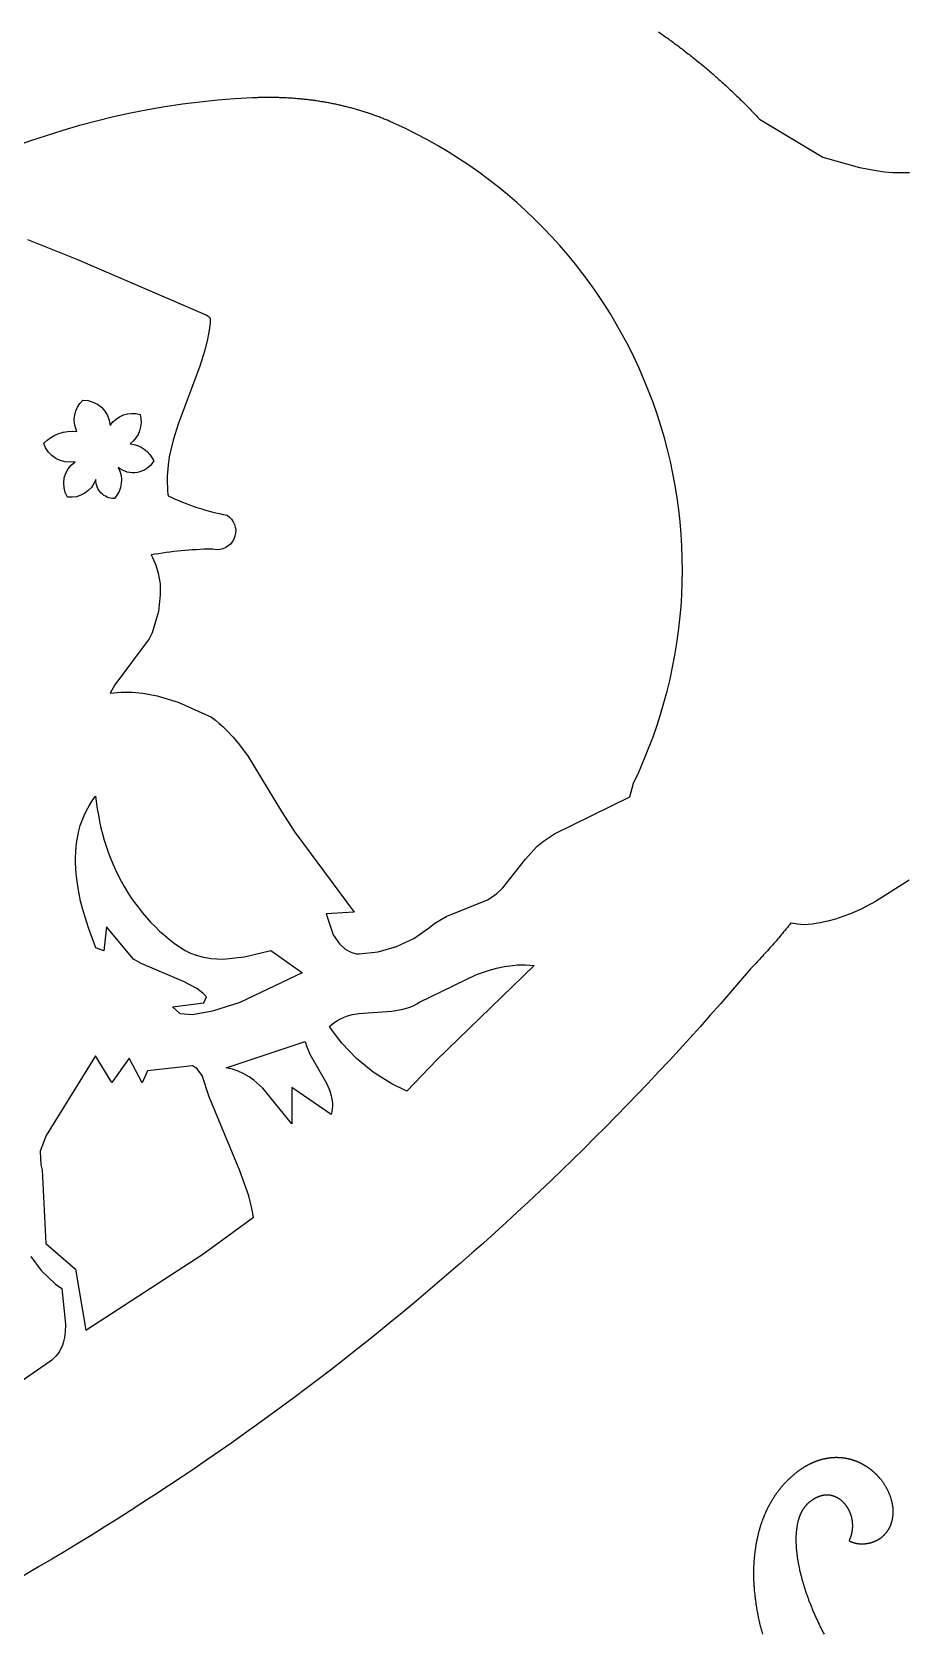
# Model space of a CAD drawing. Extents: x 156 to 510, y 849 to 1306.
# Drawn here: x 357.8 to 440.6, y 926.8 to 1078 of the extents above; entities that cross this region are included whole.
import ezdxf

# ---------------------------------------------------------------- set-up
doc = ezdxf.new("R2010")
doc.units = 0
doc.layers.add('color#3f3f3fff', color=1, linetype='CONTINUOUS')
doc.layers.add('color#7d7d7dff', color=1, linetype='CONTINUOUS')

msp = doc.modelspace()

# ---------------------------------------------------------------- linework, layer by layer
at = {"layer": 'color#3f3f3fff'}
for points in [[(416.91, 1078), (417.03, 1077.92), (417.15, 1077.84), (417.27, 1077.75), (417.38, 1077.67), (417.5, 1077.58), (417.62, 1077.5), (417.74, 1077.41), (417.86, 1077.33), (417.98, 1077.24), (418.1, 1077.16), (418.21, 1077.07), (418.33, 1076.99), (418.45, 1076.9), (418.57, 1076.81), (418.68, 1076.73), (418.8, 1076.64), (418.92, 1076.55), (419.03, 1076.46), (419.15, 1076.38), (419.26, 1076.29), (419.38, 1076.2), (419.49, 1076.11), (419.61, 1076.02), (419.72, 1075.93), (419.84, 1075.84), (419.95, 1075.75), (420.07, 1075.66), (420.18, 1075.57), (420.29, 1075.48), (420.41, 1075.39), (420.52, 1075.3), (420.63, 1075.2), (420.75, 1075.11), (420.86, 1075.02), (420.97, 1074.93), (421.08, 1074.83), (421.2, 1074.74), (421.31, 1074.65), (421.42, 1074.55), (421.53, 1074.46), (421.64, 1074.37), (421.75, 1074.27), (421.86, 1074.18), (421.97, 1074.08), (422.08, 1073.99), (422.19, 1073.89), (422.3, 1073.79), (422.41, 1073.7), (422.52, 1073.6), (422.63, 1073.5), (422.74, 1073.41), (422.84, 1073.31), (422.95, 1073.21), (423.06, 1073.11), (423.17, 1073.02), (423.27, 1072.92), (423.38, 1072.82), (423.49, 1072.72), (423.59, 1072.62), (423.7, 1072.52), (423.81, 1072.42), (423.91, 1072.32), (424.02, 1072.22), (424.12, 1072.12), (424.23, 1072.02), (424.33, 1071.92), (424.44, 1071.82), (424.54, 1071.72), (424.65, 1071.62), (424.75, 1071.51), (424.85, 1071.41), (424.96, 1071.31), (425.06, 1071.21), (425.16, 1071.1), (425.26, 1071), (425.37, 1070.9), (425.47, 1070.79), (425.57, 1070.69), (425.67, 1070.58), (425.77, 1070.48), (425.87, 1070.37), (425.97, 1070.27), (426.07, 1070.16), (426.17, 1070.06), (426.27, 1069.95), (426.37, 1069.85), (426.47, 1069.74), (432.43, 1066.15), (435.89, 1065.2), (437.46, 1064.9), (438.25, 1064.79), (439.04, 1064.73), (439.84, 1064.7), (440.63, 1064.71)], [(357.7, 962.39), (358.65, 961.07), (360.02, 959.79), (360.61, 959.37), (360.96, 956.03), (360.93, 955.25), (360.87, 954.75), (360.75, 954.26), (360.67, 954.03), (360.58, 953.81), (360.47, 953.59), (360.35, 953.38), (360.2, 953.17), (360.04, 952.98), (359.86, 952.8), (359.66, 952.62), (359.44, 952.46), (345.45, 942.77)]]:
    msp.add_lwpolyline(points, dxfattribs=at)
for points in [[(357.36, 1058.38), (362.08, 1056.5), (374.15, 1051.31), (374.18, 1051.3), (374.2, 1051.29), (374.22, 1051.28), (374.24, 1051.27), (374.27, 1051.25), (374.29, 1051.24), (374.31, 1051.23), (374.33, 1051.22), (374.35, 1051.2), (374.37, 1051.19), (374.38, 1051.18), (374.39, 1051.18), (374.4, 1051.17), (374.41, 1051.16), (374.42, 1051.15), (374.43, 1051.15), (374.44, 1051.14), (374.45, 1051.13), (374.46, 1051.12), (374.47, 1051.12), (374.47, 1051.11), (374.48, 1051.1), (374.49, 1051.09), (374.5, 1051.08), (374.51, 1051.08), (374.51, 1051.07), (374.52, 1051.06), (374.53, 1051.05), (374.54, 1051.04), (374.54, 1051.03), (374.55, 1051.02), (374.55, 1051.02), (374.56, 1051.01), (374.57, 1051), (374.57, 1050.99), (374.58, 1050.98), (374.58, 1050.97), (374.59, 1050.96), (374.59, 1050.95), (374.59, 1050.94), (374.6, 1050.93), (374.6, 1050.92), (374.6, 1050.91), (374.61, 1050.9), (374.61, 1050.89), (374.61, 1050.88), (374.61, 1050.87), (374.62, 1050.86), (374.62, 1050.85), (374.62, 1050.84), (374.62, 1050.83), (374.62, 1050.82), (374.62, 1050.81), (374.62, 1050.8), (374.6, 1050.56), (374.54, 1050.03), (374.45, 1049.5), (374.35, 1048.98), (374.1, 1047.95), (373.64, 1046.44), (371.58, 1040.96), (371.11, 1039.44), (370.86, 1038.41), (370.76, 1037.89), (370.72, 1037.63), (370.7, 1037.56), (370.67, 1037.36), (370.65, 1037.17, 0.001505), (370.64, 1037.1, 0.056279), (370.63, 1034.34, 0.002851), (370.65, 1034.2, 0.065469), (376.21, 1032.37, -0.333344), (376.95, 1030.38, -0.333344), (375.26, 1029.11), (374.88, 1029.15), (374.73, 1029.17, 0.038181), (369.06, 1028.62), (369.18, 1028.38), (369.5, 1027.65), (369.72, 1026.9), (369.88, 1025.88), (369.91, 1024.84), (369.73, 1023.29), (369.14, 1021.27), (368.85, 1020.71), (365.63, 1016.36), (365.17, 1015.56), (365.52, 1015.61), (366.21, 1015.66), (367.24, 1015.67), (368.26, 1015.58), (369.61, 1015.33), (371.6, 1014.73), (374.73, 1013.3), (375.11, 1013.01), (375.47, 1012.72), (375.82, 1012.41), (376.16, 1012.09), (376.79, 1011.42), (377.39, 1010.71), (378.21, 1009.59), (381.34, 1004.39), (382.62, 1002.45), (388.22, 994.9), (385.57, 994.75), (386.23, 992.77), (386.81, 991.9), (387.32, 991.44), (387.75, 991.18), (388.08, 991.05), (388.43, 990.97), (388.69, 990.97), (390.48, 991.16), (392.21, 991.65), (393.84, 992.43), (395.32, 993.47), (395.81, 993.87), (396.9, 994.48), (400.78, 996.06), (401.24, 996.34), (401.67, 996.66), (402.25, 997.19), (404.38, 999.91), (405.44, 1001.09), (406.06, 1001.59), (407.11, 1002.3), (414.21, 1005.79), (414.56, 1007.07, 0.202585), (416.41, 1043.01, 0.202585), (391.93, 1069.38), (391.83, 1069.43), (391.73, 1069.47), (391.63, 1069.51), (391.54, 1069.56), (391.44, 1069.6), (391.34, 1069.64), (391.24, 1069.68), (391.14, 1069.72), (391.04, 1069.76), (390.95, 1069.8), (390.85, 1069.84), (390.75, 1069.88), (390.65, 1069.92), (390.55, 1069.96), (390.45, 1069.99), (390.35, 1070.03), (390.25, 1070.07), (390.15, 1070.11), (390.05, 1070.14), (389.95, 1070.18), (389.85, 1070.21), (389.75, 1070.25), (389.65, 1070.28), (389.55, 1070.32), (389.45, 1070.35), (389.34, 1070.38), (389.24, 1070.42), (389.14, 1070.45), (389.04, 1070.48), (388.94, 1070.51), (388.84, 1070.54), (388.74, 1070.57), (388.63, 1070.6), (388.53, 1070.63), (388.43, 1070.66), (388.33, 1070.69), (388.23, 1070.72), (388.12, 1070.75), (388.02, 1070.78), (387.92, 1070.81), (387.82, 1070.83), (387.71, 1070.86), (387.61, 1070.89), (387.51, 1070.91), (387.4, 1070.94), (387.3, 1070.96), (387.2, 1070.99), (387.09, 1071.01), (386.99, 1071.04), (386.89, 1071.06), (386.78, 1071.08), (386.68, 1071.11), (386.57, 1071.13), (386.47, 1071.15), (386.37, 1071.17), (386.26, 1071.19), (386.16, 1071.21), (386.05, 1071.24), (385.95, 1071.26), (385.85, 1071.28), (385.74, 1071.29), (385.64, 1071.31), (385.53, 1071.33), (385.43, 1071.35), (385.32, 1071.37), (385.22, 1071.39), (385.11, 1071.4), (385.01, 1071.42), (384.9, 1071.44), (384.8, 1071.45), (384.69, 1071.47), (384.59, 1071.48), (384.48, 1071.5), (384.37, 1071.51), (384.27, 1071.53), (384.16, 1071.54), (384.06, 1071.55), (383.95, 1071.57), (383.85, 1071.58), (383.74, 1071.59), (383.63, 1071.6), (383.53, 1071.61), (383.42, 1071.63), (383.32, 1071.64), (383.21, 1071.65), (383.1, 1071.66), (383, 1071.67), (382.89, 1071.68), (382.79, 1071.68), (382.68, 1071.69), (382.57, 1071.7), (382.47, 1071.71), (382.36, 1071.72), (382.25, 1071.72), (382.15, 1071.73), (382.04, 1071.74), (381.93, 1071.74), (381.83, 1071.75), (381.72, 1071.75), (381.61, 1071.76), (381.51, 1071.76), (381.4, 1071.77), (381.29, 1071.77), (381.19, 1071.77), (381.08, 1071.78), (380.97, 1071.78), (380.87, 1071.78), (380.76, 1071.79), (380.65, 1071.79), (380.54, 1071.79), (380.44, 1071.79), (380.33, 1071.79), (380.22, 1071.79), (380.12, 1071.79), (380.01, 1071.79), (379.9, 1071.79), (379.8, 1071.79), (379.69, 1071.79), (379.58, 1071.79), (379.47, 1071.78), (379.37, 1071.78), (379.26, 1071.78), (379.15, 1071.78), (379.05, 1071.77), (378.94, 1071.77), (378.83, 1071.76), (378.72, 1071.76), (378.62, 1071.76, 0.182141), (331.07, 1051.31, 0.138749)], [(440.6, 997.92), (437.41, 995.9), (436.07, 995.2), (435.04, 994.74), (434.34, 994.48), (433.63, 994.24), (432.91, 994.04), (432.17, 993.89), (431.43, 993.77), (431.05, 993.74), (430.67, 993.71), (430.05, 993.76), (429.46, 993.87), (429.43, 993.88), (429.31, 993.74), (429.2, 993.6), (429.09, 993.46), (428.97, 993.32), (428.86, 993.18), (428.74, 993.04), (428.63, 992.9), (428.51, 992.76), (428.4, 992.63), (428.28, 992.49), (428.16, 992.35), (428.05, 992.21), (427.93, 992.08), (427.81, 991.94), (427.69, 991.8), (427.57, 991.67), (427.45, 991.53), (427.33, 991.4), (427.21, 991.26), (427.09, 991.13), (426.97, 991), (426.85, 990.86), (426.73, 990.73), (426.6, 990.6), (426.48, 990.46), (426.36, 990.33), (426.23, 990.2), (426.11, 990.07), (425.98, 989.94), (425.86, 989.81), (425.73, 989.68), (425.61, 989.55, -0.088832), (354.64, 930.93)]]:
    msp.add_lwpolyline(points, format="xyb", dxfattribs=at)
msp.add_lwpolyline([(367.06, 1039.1, -0.273392), (369.29, 1037.49, -0.219047), (367.75, 1036.41, -0.219047), (365.93, 1036.88, -0.323407), (365.57, 1033.94, -0.205444), (364.31, 1034.47, -0.205444), (363.82, 1035.75, -0.351657), (361.15, 1034.07, -0.394131), (361.87, 1037.42, -0.384264), (358.9, 1039.17, -0.236253), (362.03, 1040.27, -0.320328), (362.59, 1043.22, -0.398412), (365.18, 1040.85, -0.327646), (368, 1041.88, -0.304773), (367.06, 1039.1)], format="xyb", close=True, dxfattribs=at)
for points in [[(374.27, 986.91), (373.92, 987.25), (373.35, 987.69), (372.09, 988.37), (368.1, 990.06), (367.37, 990.47), (364.83, 993.51), (364.57, 991.24), (363.83, 991.52), (363.13, 993.43), (362.66, 994.93), (362.39, 995.95), (362.18, 996.98), (362.02, 998.01), (361.96, 998.53), (361.92, 999.05), (361.9, 999.56), (361.9, 1000.07), (361.92, 1000.58), (361.96, 1001.09), (362.02, 1001.59), (362.11, 1002.09), (362.22, 1002.58), (362.36, 1003.07), (362.52, 1003.55), (362.72, 1004.03), (362.94, 1004.49), (363.2, 1004.95), (363.48, 1005.4), (363.8, 1005.84), (363.95, 1004.64), (364.06, 1004.05), (364.17, 1003.46), (364.31, 1002.87), (364.45, 1002.29), (364.62, 1001.71), (364.8, 1001.14), (365, 1000.57), (365.21, 1000.01), (365.44, 999.45), (365.68, 998.91), (365.94, 998.37), (366.22, 997.84), (366.51, 997.31), (366.82, 996.8), (367.14, 996.3), (367.48, 995.81), (367.84, 995.33), (368.21, 994.86), (368.59, 994.41), (368.99, 993.97), (369.41, 993.54), (369.84, 993.12), (370.29, 992.73), (370.75, 992.34), (371.23, 991.97), (371.73, 991.62), (372.24, 991.29), (372.76, 991.03), (373.3, 990.83), (373.85, 990.67), (374.68, 990.53), (375.82, 990.48), (377.84, 990.7), (380.35, 991.29), (383.01, 989.41), (383.31, 989.18), (377.41, 986.36), (374.84, 985.57), (372.95, 985.21), (371.79, 985.32), (371.05, 985.97), (374.02, 986.35), (374.27, 986.91)], [(394.38, 986.4), (399.76, 989.01), (400.88, 989.4), (401.63, 989.61), (402.4, 989.78), (403.18, 989.88), (403.58, 989.92), (403.97, 989.93), (404.38, 989.93), (404.78, 989.91), (405.19, 989.87), (396.01, 980.95), (393.18, 978.01), (391.71, 978.72), (390.01, 979.8), (388.43, 981.08), (387.04, 982.53), (386.05, 983.84), (385.87, 984.11), (386.12, 984.33), (386.38, 984.52), (386.64, 984.69), (386.91, 984.84), (387.19, 984.96), (387.48, 985.07), (388.06, 985.23), (388.66, 985.34), (391.76, 985.56), (392.67, 985.7), (393.26, 985.86), (393.55, 985.97), (393.84, 986.09), (394.11, 986.24), (394.38, 986.4)], [(363.78, 981.35), (359.14, 973.83), (358.56, 972.34), (358.62, 971.06), (358.75, 970.56), (359.09, 963.63), (361.9, 961.22), (362.88, 955.46), (373.93, 962.61), (378.7, 966.12), (378.55, 966.93), (378.25, 968.14), (377.42, 970.5), (374.53, 977.48), (373.85, 979.5), (373.37, 980.14), (372.95, 980.4), (368.7, 979.93), (368.19, 978.8), (366.96, 981.11), (365.33, 978.82), (363.78, 981.35)], [(376.12, 980.22), (383.59, 982.68), (383.74, 982.2), (384.03, 981.49), (385.6, 978.75), (385.9, 978.05), (386.04, 977.58), (386.13, 977.09), (386.15, 976.84), (386.15, 976.59), (386.13, 976.33), (386.09, 976.07), (386.03, 975.8), (382.33, 978.35), (382.33, 974.91), (379.6, 978.29), (378.74, 979.04), (378.28, 979.37), (377.79, 979.65), (377.26, 979.89), (376.71, 980.08), (376.42, 980.16), (376.12, 980.22)]]:
    msp.add_lwpolyline(points, close=True, dxfattribs=at)
at = {"layer": 'color#7d7d7dff'}
msp.add_lwpolyline([(426.76, 926.76), (426.73, 926.87), (426.7, 926.98), (426.67, 927.09), (426.64, 927.2), (426.61, 927.31), (426.59, 927.43), (426.56, 927.54), (426.53, 927.65), (426.5, 927.76), (426.48, 927.87), (426.45, 927.98), (426.43, 928.09), (426.4, 928.2), (426.38, 928.31), (426.36, 928.42), (426.34, 928.54), (426.31, 928.65), (426.29, 928.76), (426.27, 928.87), (426.25, 928.98), (426.23, 929.09), (426.21, 929.2), (426.2, 929.31), (426.18, 929.42), (426.16, 929.53), (426.14, 929.64), (426.13, 929.75), (426.11, 929.86), (426.1, 929.96), (426.09, 930.07), (426.07, 930.18), (426.06, 930.29), (426.05, 930.4), (426.04, 930.51), (426.02, 930.62), (426.01, 930.72), (426, 930.83), (425.99, 930.94), (425.99, 931.05), (425.98, 931.16), (425.97, 931.26), (425.96, 931.37), (425.96, 931.48), (425.95, 931.58), (425.95, 931.69), (425.94, 931.74), (425.94, 931.8), (425.94, 931.85), (425.94, 931.9), (425.94, 931.96), (425.94, 932.01), (425.93, 932.06), (425.93, 932.12), (425.93, 932.17), (425.93, 932.22), (425.93, 932.27), (425.93, 932.33), (425.93, 932.38), (425.93, 932.43), (425.93, 932.48), (425.93, 932.54), (425.93, 932.59), (425.93, 932.64), (425.93, 932.69), (425.93, 932.75), (425.93, 932.8), (425.93, 932.85), (425.93, 932.9), (425.94, 932.95), (425.94, 933.01), (425.94, 933.06), (425.94, 933.11), (425.94, 933.16), (425.94, 933.21), (425.95, 933.26), (425.95, 933.32), (425.95, 933.37), (425.95, 933.42), (425.96, 933.47), (425.96, 933.52), (425.96, 933.57), (425.97, 933.62), (425.97, 933.68), (425.97, 933.73), (425.98, 933.78), (425.98, 933.83), (425.98, 933.88), (425.99, 933.93), (425.99, 933.98), (426, 934.03), (426, 934.08), (426.01, 934.13), (426.01, 934.18), (426.02, 934.23), (426.02, 934.28), (426.03, 934.33), (426.03, 934.38), (426.04, 934.43), (426.05, 934.48), (426.05, 934.53), (426.06, 934.58), (426.06, 934.63), (426.07, 934.68), (426.08, 934.73), (426.08, 934.78), (426.09, 934.83), (426.1, 934.88), (426.11, 934.93), (426.11, 934.98), (426.12, 935.03), (426.13, 935.08), (426.14, 935.13), (426.14, 935.18), (426.15, 935.22), (426.16, 935.27), (426.17, 935.32), (426.18, 935.37), (426.19, 935.42), (426.2, 935.47), (426.21, 935.52), (426.22, 935.56), (426.23, 935.61), (426.24, 935.66), (426.24, 935.71), (426.25, 935.76), (426.27, 935.8), (426.28, 935.85), (426.29, 935.9), (426.3, 935.95), (426.31, 936), (426.32, 936.04), (426.33, 936.09), (426.34, 936.14), (426.35, 936.18), (426.36, 936.23), (426.38, 936.28), (426.39, 936.33), (426.4, 936.37), (426.41, 936.42), (426.42, 936.47), (426.44, 936.51), (426.45, 936.56), (426.46, 936.61), (426.48, 936.65), (426.49, 936.7), (426.5, 936.74), (426.52, 936.79), (426.53, 936.84), (426.54, 936.88), (426.56, 936.93), (426.57, 936.97), (426.59, 937.02), (426.6, 937.06), (426.62, 937.11), (426.63, 937.15), (426.65, 937.2), (426.66, 937.24), (426.68, 937.29), (426.69, 937.33), (426.71, 937.38), (426.72, 937.42), (426.74, 937.47), (426.76, 937.51), (426.77, 937.56), (426.79, 937.6), (426.8, 937.65), (426.82, 937.69), (426.84, 937.73), (426.86, 937.78), (426.87, 937.82), (426.89, 937.86), (426.91, 937.91), (426.93, 937.95), (426.94, 937.99), (426.96, 938.04), (426.98, 938.08), (427, 938.12), (427.02, 938.17), (427.04, 938.21), (427.05, 938.25), (427.07, 938.29), (427.09, 938.34), (427.11, 938.38), (427.13, 938.42), (427.15, 938.46), (427.17, 938.51), (427.19, 938.55), (427.21, 938.59), (427.23, 938.63), (427.25, 938.67), (427.27, 938.71), (427.29, 938.76), (427.32, 938.8), (427.34, 938.84), (427.36, 938.88), (427.38, 938.92), (427.4, 938.96), (427.42, 939), (427.45, 939.04), (427.47, 939.08), (427.49, 939.12), (427.51, 939.16), (427.54, 939.2), (427.56, 939.24), (427.58, 939.28), (427.6, 939.32), (427.63, 939.36), (427.65, 939.4), (427.68, 939.44), (427.7, 939.48), (427.72, 939.52), (427.75, 939.56), (427.77, 939.6), (427.8, 939.63), (427.82, 939.67), (427.85, 939.71), (427.87, 939.75), (427.9, 939.79), (427.92, 939.83), (427.95, 939.86), (427.97, 939.9), (428, 939.94), (428.02, 939.98), (428.05, 940.01), (428.08, 940.05), (428.1, 940.09), (428.13, 940.13), (428.16, 940.16), (428.18, 940.2), (428.21, 940.24), (428.24, 940.27), (428.27, 940.31), (428.29, 940.34), (428.32, 940.38), (428.35, 940.42), (428.38, 940.45), (428.41, 940.49), (428.44, 940.52), (428.46, 940.56), (428.49, 940.59), (428.52, 940.63), (428.55, 940.67), (428.58, 940.7), (428.61, 940.73), (428.64, 940.77), (428.67, 940.8), (428.7, 940.84), (428.73, 940.87), (428.76, 940.91), (428.79, 940.94), (428.82, 940.97), (428.85, 941.01), (428.88, 941.04), (428.92, 941.07), (428.95, 941.11), (428.98, 941.14), (429.01, 941.17), (429.04, 941.21), (429.07, 941.24), (429.11, 941.27), (429.14, 941.3), (429.17, 941.34), (429.2, 941.37), (429.24, 941.4), (429.27, 941.43), (429.3, 941.46), (429.34, 941.49), (429.37, 941.53), (429.41, 941.56), (429.44, 941.59), (429.47, 941.62), (429.51, 941.65), (429.54, 941.68), (429.58, 941.71), (429.61, 941.74), (429.65, 941.77), (429.68, 941.8), (429.72, 941.83), (429.76, 941.86), (429.79, 941.89), (429.83, 941.92), (429.87, 941.95), (429.91, 941.98), (429.94, 942.01), (429.98, 942.04), (430.02, 942.07), (430.06, 942.1), (430.09, 942.13), (430.13, 942.16), (430.17, 942.18), (430.21, 942.21), (430.24, 942.24), (430.28, 942.26), (430.32, 942.29), (430.36, 942.32), (430.39, 942.34), (430.43, 942.37), (430.47, 942.39), (430.5, 942.42), (430.54, 942.44), (430.58, 942.47), (430.62, 942.49), (430.65, 942.51), (430.69, 942.54), (430.73, 942.56), (430.77, 942.58), (430.8, 942.6), (430.84, 942.62), (430.88, 942.65), (430.91, 942.67), (430.95, 942.69), (430.99, 942.71), (431.03, 942.73), (431.06, 942.75), (431.1, 942.77), (431.14, 942.79), (431.17, 942.81), (431.21, 942.83), (431.25, 942.84), (431.29, 942.86), (431.32, 942.88), (431.36, 942.9), (431.4, 942.91), (431.43, 942.93), (431.47, 942.95), (431.51, 942.96), (431.54, 942.98), (431.58, 943), (431.62, 943.01), (431.66, 943.03), (431.69, 943.04), (431.73, 943.06), (431.77, 943.07), (431.8, 943.08), (431.84, 943.1), (431.88, 943.11), (431.91, 943.12), (431.95, 943.14), (431.99, 943.15), (432.02, 943.16), (432.06, 943.17), (432.09, 943.19), (432.13, 943.2), (432.17, 943.21), (432.2, 943.22), (432.24, 943.23), (432.28, 943.24), (432.31, 943.25), (432.35, 943.26), (432.38, 943.27), (432.42, 943.28), (432.46, 943.29), (432.49, 943.3), (432.53, 943.31), (432.56, 943.32), (432.6, 943.32), (432.64, 943.33), (432.67, 943.34), (432.71, 943.35), (432.74, 943.35), (432.78, 943.36), (432.82, 943.37), (432.85, 943.37), (432.89, 943.38), (432.92, 943.38), (432.96, 943.39), (432.99, 943.39), (433.03, 943.4), (433.06, 943.4), (433.1, 943.41), (433.13, 943.41), (433.17, 943.42), (433.2, 943.42), (433.24, 943.42), (433.27, 943.43), (433.31, 943.43), (433.34, 943.43), (433.38, 943.43), (433.41, 943.44), (433.45, 943.44), (433.48, 943.44), (433.52, 943.44), (433.55, 943.44), (433.59, 943.44), (433.62, 943.45), (433.66, 943.45), (433.69, 943.45), (433.73, 943.45), (433.76, 943.45), (433.79, 943.45), (433.83, 943.44), (433.86, 943.44), (433.9, 943.44), (433.93, 943.44), (433.96, 943.44), (434, 943.44), (434.03, 943.44), (434.06, 943.43), (434.1, 943.43), (434.13, 943.43), (434.17, 943.43), (434.2, 943.42), (434.23, 943.42), (434.27, 943.42), (434.3, 943.41), (434.33, 943.41), (434.37, 943.4), (434.4, 943.4), (434.43, 943.4), (434.46, 943.39), (434.5, 943.39), (434.53, 943.38), (434.56, 943.37), (434.6, 943.37), (434.63, 943.36), (434.66, 943.36), (434.69, 943.35), (434.72, 943.34), (434.76, 943.34), (434.79, 943.33), (434.82, 943.32), (434.85, 943.32), (434.89, 943.31), (434.92, 943.3), (434.95, 943.29), (434.98, 943.29), (435.01, 943.28), (435.04, 943.27), (435.08, 943.26), (435.11, 943.25), (435.14, 943.24), (435.17, 943.23), (435.2, 943.22), (435.23, 943.21), (435.26, 943.2), (435.29, 943.19), (435.32, 943.18), (435.35, 943.17), (435.38, 943.16), (435.42, 943.15), (435.45, 943.14), (435.48, 943.13), (435.51, 943.12), (435.54, 943.11), (435.57, 943.1), (435.6, 943.08), (435.63, 943.07), (435.66, 943.06), (435.69, 943.05), (435.72, 943.04), (435.75, 943.02), (435.77, 943.01), (435.8, 943), (435.83, 942.98), (435.86, 942.97), (435.89, 942.96), (435.92, 942.94), (435.95, 942.93), (435.98, 942.92), (436.01, 942.9), (436.04, 942.89), (436.06, 942.87), (436.09, 942.86), (436.12, 942.84), (436.15, 942.83), (436.18, 942.81), (436.2, 942.8), (436.23, 942.78), (436.26, 942.77), (436.29, 942.75), (436.32, 942.74), (436.34, 942.72), (436.37, 942.7), (436.4, 942.69), (436.42, 942.67), (436.45, 942.65), (436.48, 942.64), (436.5, 942.62), (436.53, 942.6), (436.56, 942.59), (436.58, 942.57), (436.61, 942.55), (436.64, 942.53), (436.66, 942.52), (436.69, 942.5), (436.72, 942.48), (436.74, 942.46), (436.77, 942.44), (436.79, 942.42), (436.82, 942.41), (436.84, 942.39), (436.87, 942.37), (436.89, 942.35), (436.92, 942.33), (436.94, 942.31), (436.97, 942.29), (436.99, 942.27), (437.02, 942.25), (437.04, 942.23), (437.07, 942.21), (437.09, 942.19), (437.11, 942.17), (437.14, 942.15), (437.16, 942.13), (437.19, 942.11), (437.21, 942.09), (437.23, 942.07), (437.26, 942.05), (437.28, 942.03), (437.3, 942.01), (437.32, 941.99), (437.35, 941.96), (437.37, 941.94), (437.39, 941.92), (437.42, 941.9), (437.44, 941.88), (437.46, 941.86), (437.48, 941.83), (437.5, 941.81), (437.53, 941.79), (437.55, 941.77), (437.57, 941.74), (437.59, 941.72), (437.61, 941.7), (437.63, 941.68), (437.65, 941.65), (437.67, 941.63), (437.69, 941.61), (437.71, 941.58), (437.74, 941.56), (437.76, 941.54), (437.78, 941.52), (437.8, 941.49), (437.83, 941.45), (437.86, 941.41), (437.9, 941.37), (437.93, 941.33), (437.96, 941.28), (438, 941.24), (438.03, 941.2), (438.06, 941.16), (438.09, 941.11), (438.12, 941.07), (438.15, 941.03), (438.18, 940.98), (438.21, 940.94), (438.24, 940.89), (438.27, 940.85), (438.29, 940.81), (438.32, 940.76), (438.35, 940.72), (438.37, 940.67), (438.4, 940.63), (438.42, 940.58), (438.45, 940.53), (438.47, 940.49), (438.5, 940.44), (438.52, 940.4), (438.54, 940.35), (438.57, 940.3), (438.59, 940.26), (438.61, 940.21), (438.63, 940.16), (438.65, 940.12), (438.67, 940.07), (438.69, 940.02), (438.71, 939.98), (438.73, 939.93), (438.75, 939.88), (438.77, 939.83), (438.78, 939.79), (438.8, 939.74), (438.82, 939.69), (438.83, 939.64), (438.85, 939.6), (438.86, 939.55), (438.87, 939.5), (438.89, 939.45), (438.9, 939.4), (438.91, 939.36), (438.92, 939.31), (438.94, 939.26), (438.95, 939.21), (438.96, 939.16), (438.97, 939.12), (438.98, 939.07), (438.98, 939.02), (438.99, 938.97), (439, 938.92), (439.01, 938.88), (439.01, 938.83), (439.02, 938.78), (439.03, 938.73), (439.03, 938.69), (439.03, 938.64), (439.04, 938.59), (439.04, 938.54), (439.04, 938.49), (439.05, 938.45), (439.05, 938.4), (439.05, 938.35), (439.05, 938.31), (439.05, 938.26), (439.05, 938.21), (439.05, 938.16), (439.04, 938.12), (439.04, 938.07), (439.04, 938.02), (439.03, 937.98), (439.03, 937.95), (439.03, 937.93), (439.03, 937.91), (439.02, 937.89), (439.02, 937.86), (439.02, 937.84), (439.02, 937.82), (439.01, 937.79), (439.01, 937.77), (439.01, 937.75), (439, 937.73), (439, 937.7), (438.99, 937.68), (438.99, 937.66), (438.99, 937.63), (438.98, 937.61), (438.98, 937.59), (438.97, 937.57), (438.97, 937.54), (438.96, 937.52), (438.96, 937.5), (438.95, 937.48), (438.95, 937.46), (438.94, 937.43), (438.94, 937.41), (438.93, 937.39), (438.92, 937.37), (438.92, 937.34), (438.91, 937.32), (438.9, 937.3), (438.9, 937.28), (438.89, 937.26), (438.88, 937.24), (438.88, 937.21), (438.87, 937.19), (438.86, 937.17), (438.85, 937.15), (438.85, 937.13), (438.84, 937.11), (438.83, 937.09), (438.82, 937.06), (438.81, 937.04), (438.81, 937.02), (438.8, 937), (438.79, 936.98), (438.78, 936.96), (438.77, 936.94), (438.76, 936.92), (438.75, 936.9), (438.74, 936.88), (438.73, 936.85), (438.72, 936.83), (438.71, 936.81), (438.7, 936.79), (438.69, 936.77), (438.68, 936.75), (438.67, 936.73), (438.66, 936.71), (438.65, 936.69), (438.63, 936.67), (438.62, 936.65), (438.61, 936.63), (438.6, 936.61), (438.59, 936.59), (438.58, 936.57), (438.56, 936.55), (438.55, 936.54), (438.54, 936.52), (438.53, 936.5), (438.51, 936.48), (438.5, 936.46), (438.49, 936.44), (438.47, 936.42), (438.46, 936.4), (438.45, 936.38), (438.43, 936.36), (438.42, 936.35), (438.4, 936.33), (438.39, 936.31), (438.37, 936.29), (438.36, 936.27), (438.34, 936.25), (438.33, 936.24), (438.31, 936.22), (438.3, 936.2), (438.28, 936.18), (438.27, 936.16), (438.25, 936.15), (438.23, 936.13), (438.22, 936.11), (438.2, 936.09), (438.18, 936.08), (438.17, 936.06), (438.15, 936.04), (438.13, 936.03), (438.12, 936.01), (438.1, 935.99), (438.08, 935.98), (438.06, 935.96), (438.04, 935.94), (438.03, 935.93), (438.01, 935.91), (437.99, 935.89), (437.97, 935.88), (437.96, 935.87), (437.94, 935.85), (437.93, 935.84), (437.91, 935.83), (437.9, 935.82), (437.88, 935.81), (437.87, 935.8), (437.85, 935.78), (437.83, 935.77), (437.82, 935.76), (437.8, 935.75), (437.78, 935.74), (437.77, 935.73), (437.75, 935.72), (437.73, 935.71), (437.72, 935.69), (437.7, 935.68), (437.68, 935.67), (437.66, 935.66), (437.64, 935.65), (437.62, 935.64), (437.6, 935.63), (437.59, 935.62), (437.57, 935.61), (437.55, 935.6), (437.53, 935.59), (437.51, 935.58), (437.49, 935.57), (437.47, 935.56), (437.44, 935.55), (437.42, 935.54), (437.4, 935.53), (437.38, 935.52), (437.36, 935.51), (437.34, 935.5), (437.32, 935.49), (437.3, 935.48), (437.27, 935.47), (437.25, 935.46), (437.23, 935.46), (437.21, 935.45), (437.18, 935.44), (437.16, 935.43), (437.14, 935.42), (437.11, 935.41), (437.09, 935.41), (437.07, 935.4), (437.04, 935.39), (437.02, 935.38), (437, 935.38), (436.97, 935.37), (436.95, 935.36), (436.92, 935.36), (436.9, 935.35), (436.87, 935.34), (436.85, 935.34), (436.82, 935.33), (436.8, 935.33), (436.77, 935.32), (436.75, 935.32), (436.72, 935.31), (436.7, 935.3), (436.67, 935.3), (436.65, 935.3), (436.62, 935.29), (436.6, 935.29), (436.57, 935.28), (436.54, 935.28), (436.52, 935.28), (436.49, 935.27), (436.47, 935.27), (436.44, 935.27), (436.41, 935.26), (436.39, 935.26), (436.36, 935.26), (436.33, 935.26), (436.31, 935.26), (436.28, 935.25), (436.25, 935.25), (436.23, 935.25), (436.2, 935.25), (436.17, 935.25), (436.15, 935.25), (436.12, 935.25), (436.09, 935.25), (436.06, 935.25), (436.04, 935.25), (436.01, 935.25), (435.98, 935.25), (435.95, 935.26), (435.93, 935.26), (435.9, 935.26), (435.87, 935.26), (435.84, 935.27), (435.82, 935.27), (435.79, 935.27), (435.76, 935.28), (435.73, 935.28), (435.71, 935.28), (435.68, 935.29), (435.65, 935.29), (435.62, 935.3), (435.6, 935.3), (435.57, 935.31), (435.54, 935.32), (435.51, 935.32), (435.49, 935.33), (435.46, 935.34), (435.43, 935.34), (435.4, 935.35), (435.38, 935.36), (435.35, 935.37), (435.32, 935.38), (435.29, 935.39), (435.27, 935.4), (435.24, 935.4), (435.21, 935.42), (435.18, 935.43), (435.16, 935.44), (435.13, 935.45), (435.1, 935.46), (435.08, 935.47), (435.05, 935.48), (435.02, 935.5), (434.99, 935.51), (434.97, 935.52), (434.94, 935.54), (434.91, 935.55), (434.93, 935.58), (434.94, 935.61), (434.96, 935.64), (434.97, 935.67), (434.98, 935.7), (435, 935.73), (435.01, 935.76), (435.02, 935.79), (435.03, 935.82), (435.05, 935.85), (435.06, 935.88), (435.07, 935.91), (435.08, 935.94), (435.09, 935.97), (435.1, 936), (435.11, 936.03), (435.12, 936.06), (435.13, 936.09), (435.14, 936.12), (435.15, 936.15), (435.15, 936.18), (435.16, 936.21), (435.17, 936.24), (435.18, 936.27), (435.18, 936.3), (435.19, 936.33), (435.2, 936.36), (435.2, 936.39), (435.21, 936.42), (435.21, 936.45), (435.22, 936.48), (435.22, 936.51), (435.23, 936.54), (435.23, 936.57), (435.24, 936.6), (435.24, 936.63), (435.24, 936.66), (435.24, 936.69), (435.25, 936.72), (435.25, 936.76), (435.25, 936.79), (435.25, 936.82), (435.26, 936.85), (435.26, 936.88), (435.26, 936.91), (435.26, 936.94), (435.26, 936.97), (435.26, 937), (435.26, 937.03), (435.26, 937.06), (435.26, 937.09), (435.26, 937.12), (435.25, 937.15), (435.25, 937.18), (435.25, 937.21), (435.25, 937.24), (435.25, 937.27), (435.24, 937.3), (435.24, 937.33), (435.24, 937.36), (435.23, 937.39), (435.23, 937.42), (435.23, 937.45), (435.22, 937.47), (435.22, 937.5), (435.21, 937.53), (435.21, 937.56), (435.2, 937.59), (435.2, 937.62), (435.19, 937.65), (435.18, 937.68), (435.18, 937.71), (435.17, 937.74), (435.16, 937.76), (435.16, 937.79), (435.15, 937.82), (435.14, 937.85), (435.13, 937.88), (435.12, 937.91), (435.12, 937.93), (435.11, 937.96), (435.1, 937.99), (435.09, 938.02), (435.08, 938.04), (435.07, 938.07), (435.06, 938.1), (435.05, 938.13), (435.04, 938.15), (435.03, 938.18), (435.02, 938.21), (435.01, 938.23), (435, 938.26), (434.99, 938.29), (434.97, 938.31), (434.96, 938.34), (434.95, 938.37), (434.94, 938.39), (434.93, 938.42), (434.91, 938.44), (434.9, 938.47), (434.89, 938.49), (434.87, 938.52), (434.86, 938.54), (434.85, 938.57), (434.83, 938.59), (434.82, 938.62), (434.8, 938.64), (434.79, 938.67), (434.77, 938.69), (434.76, 938.71), (434.74, 938.74), (434.73, 938.76), (434.71, 938.78), (434.7, 938.81), (434.68, 938.83), (434.67, 938.85), (434.65, 938.88), (434.63, 938.9), (434.62, 938.92), (434.6, 938.94), (434.58, 938.96), (434.56, 938.99), (434.55, 939.01), (434.53, 939.03), (434.51, 939.05), (434.49, 939.07), (434.48, 939.09), (434.46, 939.11), (434.44, 939.13), (434.42, 939.15), (434.4, 939.17), (434.38, 939.19), (434.36, 939.21), (434.34, 939.23), (434.32, 939.25), (434.3, 939.27), (434.28, 939.29), (434.26, 939.3), (434.24, 939.32), (434.22, 939.34), (434.2, 939.36), (434.18, 939.37), (434.16, 939.39), (434.14, 939.41), (434.12, 939.42), (434.1, 939.44), (434.08, 939.46), (434.05, 939.47), (434.03, 939.49), (434.01, 939.5), (433.99, 939.52), (433.97, 939.53), (433.94, 939.55), (433.92, 939.56), (433.9, 939.57), (433.88, 939.59), (433.85, 939.6), (433.83, 939.61), (433.81, 939.63), (433.78, 939.64), (433.76, 939.65), (433.74, 939.66), (433.71, 939.67), (433.69, 939.69), (433.66, 939.7), (433.64, 939.71), (433.62, 939.72), (433.59, 939.73), (433.57, 939.74), (433.54, 939.75), (433.52, 939.76), (433.49, 939.77), (433.47, 939.77), (433.44, 939.78), (433.42, 939.79), (433.39, 939.8), (433.37, 939.8), (433.34, 939.81), (433.31, 939.82), (433.29, 939.82), (433.26, 939.83), (433.24, 939.84), (433.21, 939.84), (433.19, 939.85), (433.16, 939.85), (433.13, 939.86), (433.11, 939.86), (433.08, 939.86), (433.05, 939.87), (433.03, 939.87), (433, 939.87), (432.97, 939.87), (432.94, 939.88), (432.92, 939.88), (432.89, 939.88), (432.86, 939.88), (432.84, 939.88), (432.81, 939.88), (432.78, 939.88), (432.75, 939.88), (432.73, 939.88), (432.7, 939.88), (432.67, 939.87), (432.64, 939.87), (432.61, 939.87), (432.59, 939.87), (432.56, 939.86), (432.53, 939.86), (432.5, 939.85), (432.47, 939.85), (432.44, 939.84), (432.42, 939.84), (432.39, 939.83), (432.36, 939.83), (432.33, 939.82), (432.3, 939.81), (432.27, 939.81), (432.24, 939.8), (432.21, 939.79), (432.18, 939.78), (432.16, 939.77), (432.13, 939.76), (432.1, 939.75), (432.07, 939.74), (432.04, 939.73), (432.01, 939.72), (431.98, 939.71), (431.95, 939.7), (431.92, 939.68), (431.89, 939.67), (431.86, 939.66), (431.83, 939.64), (431.8, 939.63), (431.77, 939.62), (431.74, 939.6), (431.71, 939.58), (431.68, 939.57), (431.65, 939.55), (431.62, 939.53), (431.6, 939.52), (431.57, 939.5), (431.54, 939.48), (431.51, 939.46), (431.48, 939.44), (431.45, 939.42), (431.42, 939.4), (431.39, 939.38), (431.36, 939.36), (431.33, 939.34), (431.3, 939.32), (431.27, 939.29), (431.24, 939.27), (431.21, 939.25), (431.18, 939.22), (431.15, 939.2), (431.12, 939.17), (431.1, 939.16), (431.08, 939.14), (431.07, 939.13), (431.05, 939.11), (431.03, 939.1), (431.02, 939.08), (431, 939.07), (430.98, 939.05), (430.97, 939.04), (430.95, 939.02), (430.94, 939.01), (430.92, 938.99), (430.91, 938.98), (430.89, 938.96), (430.88, 938.94), (430.86, 938.93), (430.85, 938.91), (430.83, 938.89), (430.82, 938.88), (430.8, 938.86), (430.79, 938.84), (430.77, 938.82), (430.76, 938.81), (430.75, 938.79), (430.73, 938.77), (430.72, 938.75), (430.71, 938.74), (430.69, 938.72), (430.68, 938.7), (430.67, 938.68), (430.65, 938.66), (430.64, 938.64), (430.63, 938.63), (430.61, 938.61), (430.6, 938.59), (430.59, 938.57), (430.58, 938.55), (430.56, 938.53), (430.55, 938.51), (430.54, 938.49), (430.53, 938.47), (430.51, 938.45), (430.5, 938.43), (430.49, 938.41), (430.48, 938.39), (430.47, 938.37), (430.46, 938.35), (430.45, 938.33), (430.43, 938.31), (430.42, 938.29), (430.41, 938.26), (430.4, 938.24), (430.39, 938.22), (430.38, 938.2), (430.37, 938.18), (430.36, 938.16), (430.35, 938.14), (430.34, 938.11), (430.33, 938.09), (430.32, 938.07), (430.31, 938.05), (430.3, 938.02), (430.29, 938), (430.28, 937.98), (430.27, 937.96), (430.26, 937.93), (430.25, 937.91), (430.25, 937.89), (430.23, 937.84), (430.21, 937.79), (430.2, 937.74), (430.18, 937.7), (430.16, 937.65), (430.15, 937.6), (430.13, 937.55), (430.12, 937.5), (430.11, 937.45), (430.09, 937.4), (430.08, 937.34), (430.07, 937.29), (430.05, 937.24), (430.04, 937.19), (430.03, 937.13), (430.02, 937.08), (430.01, 937.02), (430, 936.97), (429.99, 936.91), (429.98, 936.86), (429.97, 936.8), (429.97, 936.75), (429.96, 936.69), (429.95, 936.63), (429.94, 936.57), (429.94, 936.52), (429.93, 936.46), (429.93, 936.4), (429.92, 936.34), (429.92, 936.28), (429.91, 936.22), (429.91, 936.16), (429.91, 936.1), (429.9, 936.04), (429.9, 935.98), (429.9, 935.91), (429.9, 935.85), (429.9, 935.79), (429.9, 935.72), (429.9, 935.66), (429.9, 935.6), (429.9, 935.53), (429.9, 935.47), (429.9, 935.4), (429.9, 935.34), (429.91, 935.27), (429.91, 935.21), (429.91, 935.14), (429.91, 935.07), (429.92, 935.01), (429.92, 934.94), (429.93, 934.87), (429.93, 934.8), (429.94, 934.73), (429.95, 934.67), (429.95, 934.6), (429.96, 934.53), (429.97, 934.46), (429.98, 934.39), (429.98, 934.32), (429.99, 934.25), (430, 934.18), (430.01, 934.1), (430.02, 934.03), (430.03, 933.96), (430.04, 933.89), (430.05, 933.82), (430.07, 933.74), (430.08, 933.67), (430.09, 933.6), (430.1, 933.52), (430.12, 933.45), (430.13, 933.38), (430.14, 933.3), (430.16, 933.23), (430.17, 933.15), (430.19, 933.08), (430.21, 933), (430.22, 932.93), (430.24, 932.85), (430.25, 932.77), (430.27, 932.7), (430.29, 932.62), (430.31, 932.54), (430.33, 932.47), (430.35, 932.39), (430.37, 932.31), (430.39, 932.24), (430.41, 932.16), (430.43, 932.08), (430.45, 932), (430.47, 931.92), (430.49, 931.84), (430.51, 931.76), (430.54, 931.68), (430.56, 931.61), (430.58, 931.53), (430.61, 931.45), (430.63, 931.37), (430.65, 931.29), (430.68, 931.21), (430.71, 931.12), (430.73, 931.04), (430.76, 930.96), (430.78, 930.88), (430.81, 930.8), (430.84, 930.72), (430.87, 930.64), (430.89, 930.56), (430.92, 930.47), (430.95, 930.39), (430.98, 930.31), (431.01, 930.23), (431.04, 930.14), (431.07, 930.06), (431.1, 929.98), (431.13, 929.9), (431.16, 929.81), (431.2, 929.73), (431.23, 929.65), (431.26, 929.56), (431.3, 929.48), (431.33, 929.4), (431.36, 929.31), (431.4, 929.23), (431.43, 929.14), (431.47, 929.06), (431.5, 928.97), (431.54, 928.89), (431.57, 928.81), (431.61, 928.72), (431.65, 928.64), (431.68, 928.55), (431.72, 928.47), (431.76, 928.38), (431.8, 928.3), (431.84, 928.21), (431.88, 928.13), (431.92, 928.04), (431.96, 927.96), (432, 927.87), (432.04, 927.79), (432.08, 927.7), (432.12, 927.61), (432.16, 927.53), (432.2, 927.44), (432.25, 927.36), (432.29, 927.27), (432.33, 927.19), (432.38, 927.1), (432.42, 927.01), (432.46, 926.93), (432.51, 926.84), (432.55, 926.76)], dxfattribs=at)

doc.saveas('drawing.dxf')
